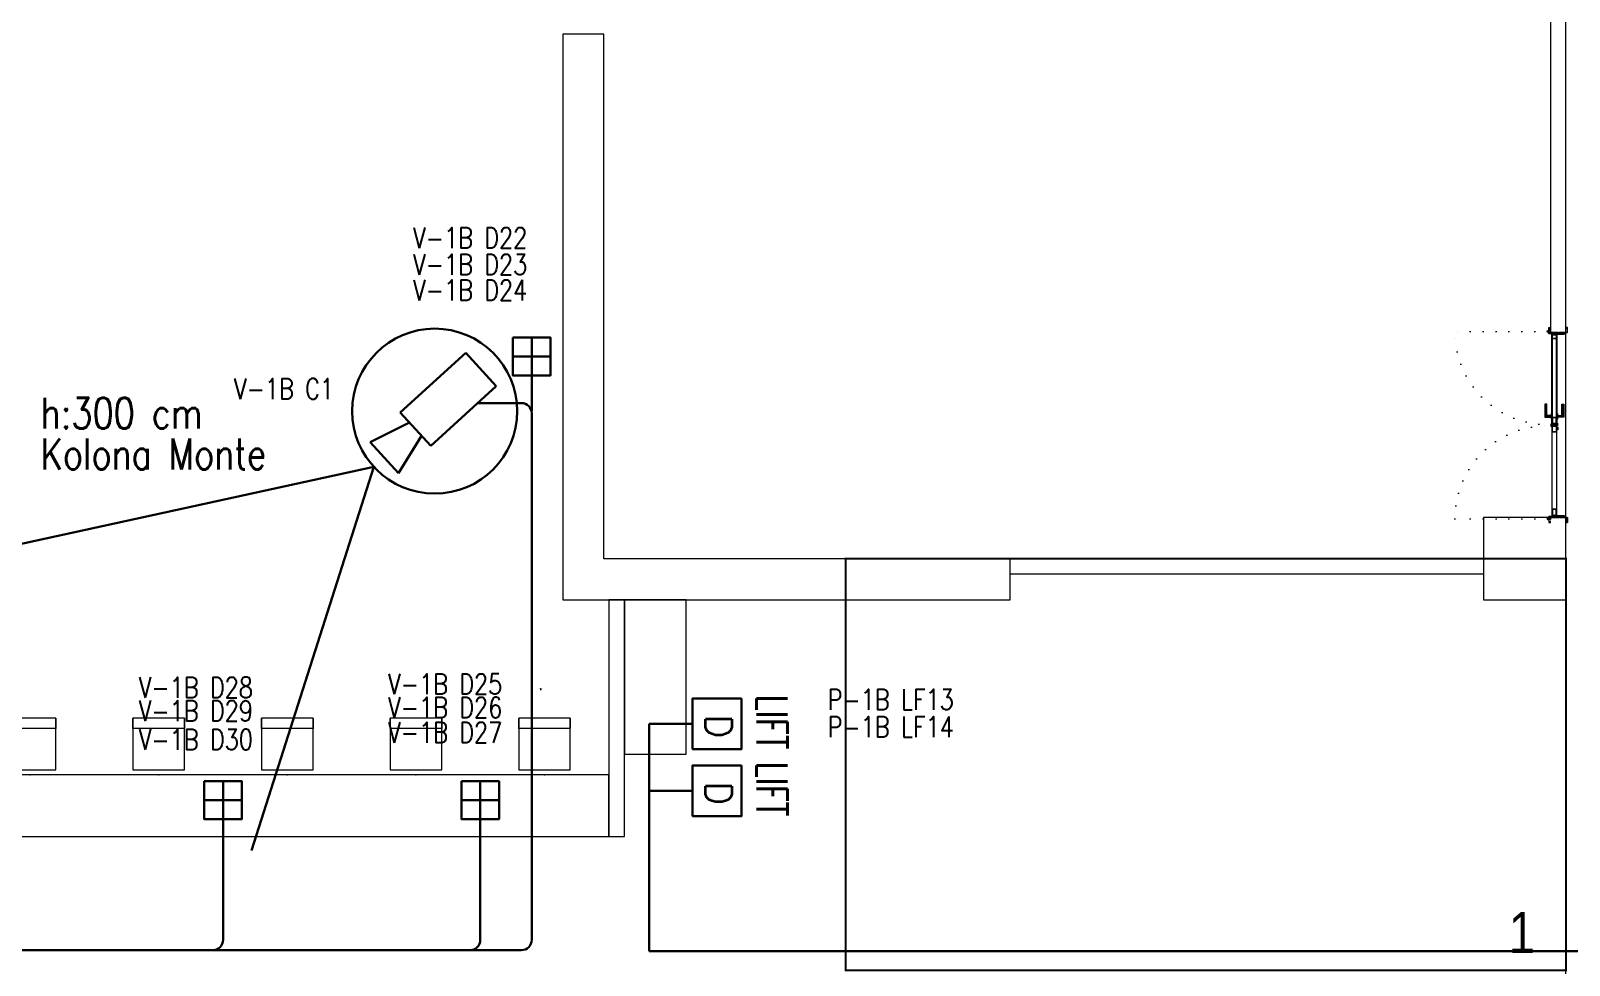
# Model space of a CAD drawing. Header units: metres. Extents: x -13621 to 152406, y -16073 to 22221.
# Drawn here: x 59863 to 61358, y 4445 to 5353 of the extents above; entities that cross this region are included whole.
import ezdxf
from ezdxf.enums import TextEntityAlignment as Align

# ---------------------------------------------------------------- set-up
doc = ezdxf.new("R2010")
doc.units = ezdxf.units.M
doc.header["$LTSCALE"] = 100
doc.header["$MEASUREMENT"] = 0
doc.linetypes.add('DOT2', pattern=[0.125, 0, -0.125])
doc.linetypes.add('HIDDEN', pattern=[0.375, 0.25, -0.125])
doc.layers.get('0').update_dxf_attribs({"color": 9, "lineweight": 9})
for name, color, linetype, lineweight in [('00', 9, 'Continuous', 9), ('01', 9, 'Continuous', 9), ('05', 9, 'Continuous', 9), ('05S', 9, 'Continuous', 9), ('06B', 9, 'Continuous', 9), ('06C', 9, 'Continuous', 9), ('06D', 9, 'Continuous', 9), ('09', 9, 'Continuous', 9), ('10', 9, 'Continuous', 9), ('20', 9, 'DOT2', 9), ('21', 9, 'Continuous', 9), ('Data  Tavan', 170, 'Continuous', 30), ('E-DAHİLİ DOME KAMERA', 7, 'Continuous', 30), ('E-DAHİLİ KAMERA', 7, 'Continuous', 30), ('E-DATA LIFT PRIZI', 7, 'Continuous', 30), ('E-DUVARA MONTE PRİZ KUTUSU', 7, 'Continuous', 30), ('E-YAZI', 7, 'Continuous', 30)]:
    doc.layers.add(name, color=color, linetype=linetype, lineweight=lineweight)
doc.styles.add('E-YAZI', font='txttw.shx')
doc.styles.add('MuuM_TEXT-STANDART', font='ARIALN.TTF')

# ---------------------------------------------------------------- blocks, each defined once
blk = doc.blocks.new('10_DUVARA MONTE PRİZ KUTUSU')
at = {"layer": 'E-DUVARA MONTE PRİZ KUTUSU', "color": 4}
for p, q in [((0, 24.5), (0, -24.5)), ((24.5, 0), (-24.5, 0))]:
    blk.add_line(p, q, dxfattribs=at)
blk.add_lwpolyline([(-24.5, -24.5), (24.5, -24.5), (24.5, 24.5), (-24.5, 24.5)], close=True, dxfattribs=at)
blk = doc.blocks.new('E-DATA LIFT PRIZI')
at = {"layer": 'E-DATA LIFT PRIZI', "color": 2}
blk.add_line((0, 0), (0, 42), dxfattribs=at)
blk.add_lwpolyline([(-24.6, 89.6), (24.6, 89.6), (24.6, 42), (-24.6, 42)], close=True, dxfattribs=at)
at = {"layer": 'E-DATA LIFT PRIZI', "color": 2, "style": 'E-YAZI', "width": 0.7}
blk.add_text('LIFT', height=30, dxfattribs=at).set_placement((-28, 104.2))
at = {"layer": 'E-DATA LIFT PRIZI', "color": 2, "style": 'E-YAZI'}
blk.add_text('D', height=25.6, dxfattribs=at).set_placement((-8.8, 54.6))
blk = doc.blocks.new('100_DAHİLİ DOME KAMERA')
at = {"layer": 'E-DAHİLİ DOME KAMERA', "color": 4}
for p, q in [((-1.936, 0.715), (-1.936, -0.689)), ((0.82, 0.715), (-1.936, 0.715)), ((0.82, -0.689), (0.82, 0.715)), ((0.82, 0.294), (2.131, 0.668)), ((2.131, 0.668), (2.131, -0.643)), ((0.82, -0.268), (2.131, -0.643)), ((-1.936, -0.689), (0.82, -0.689))]:
    blk.add_line(p, q, dxfattribs=at)
at = {"layer": 'E-DAHİLİ DOME KAMERA', "color": 4, "linetype": 'Continuous'}
blk.add_circle((0, 0), 2.566, dxfattribs=at)
at = {"layer": 'E-DAHİLİ KAMERA', "color": 4}
for q in [(13.416, 6.264), (13.416, -6.264)]:
    blk.add_line((2.566, 0), q, dxfattribs=at)
blk = doc.blocks.new('p-kolon_80x80')
blk.add_lwpolyline([(-40, -40), (40, -40), (40, 40), (-40, 40)], close=True)
blk = doc.blocks.new('1.bod.mimari.elk')
at = {"layer": '01'}
blk.add_lwpolyline([(4815, -3790), (4420, -3790), (4420, -3280), (4380, -3280), (4380, -3830), (4815, -3830)], close=True, dxfattribs=at)
blk.add_blockref('p-kolon_80x80', (5315, -3790), dxfattribs=at)
blk = doc.blocks.new('p-dilatasyon yeri')
at = {"layer": '06D'}
blk.add_lwpolyline([(5355, 80), (5355, 6454.5)], dxfattribs=at)
blk = doc.blocks.new('p-birim')
blk.add_lwpolyline([(0, 0), (1, 0), (1, 1), (0, 1)], close=True)
blk = doc.blocks.new('p-sandalye-03')
for points in [[(-5, -25.1), (-5, 24.9), (-55, 24.9), (-55, -25.1), (-5, -25.1)], [(-55, 24.9), (-45, 24.9), (-45, -25.1), (-55, -25.1)]]:
    blk.add_lwpolyline(points)
blk.add_point((0, -0.1))
blk = doc.blocks.new('prf-scr2')
at = {"linetype": 'DOT2', "ltscale": 10}
blk.add_line((0, 0.2), (0, -1.1), dxfattribs=at)
for p, q in [((-0.1, -0.2), (0.1, -0.3)), ((0.1, -0.2), (-0.1, -0.2)), ((0.1, -0.3), (-0.1, -0.3)), ((-0.1, -0.3), (0.1, -0.4)), ((0.1, -0.4), (-0.1, -0.4)), ((0.1, -0.5), (-0.1, -0.4)), ((-0.1, -0.4), (0.1, -0.4)), ((0.1, -0.6), (-0.1, -0.5)), ((-0.1, -0.5), (0.1, -0.5)), ((-0.1, -0.6), (0.1, -0.7)), ((0.1, -0.6), (-0.1, -0.6)), ((-0.1, -0.6), (0.1, -0.6)), ((-0.1, -0.7), (0.1, -0.8)), ((0.1, -0.7), (-0.1, -0.7)), ((-0.1, -0.8), (0.1, -0.8)), ((0.1, -0.8), (-0.1, -0.8)), ((0.1, -0.2), (0, -0.1)), ((0, -0.2), (0.1, -0.2))]:
    blk.add_line(p, q)
blk.add_lwpolyline([(0.2, 0), (-0.2, 0), (-0.2, 0), (-0.1, -0.1), (0.1, -0.1), (0.2, 0), (0.2, 0)], close=True)
for points in [[(0.2, 0), (-0.2, 0)], [(-0.1, -0.1), (-0.1, -0.2), (-0.1, -0.2), (-0.1, -0.2), (-0.1, -0.2), (-0.1, -0.3), (-0.1, -0.3), (-0.1, -0.3), (-0.1, -0.3), (-0.1, -0.4), (-0.1, -0.4), (-0.1, -0.4), (-0.1, -0.4), (-0.1, -0.4), (-0.1, -0.5), (-0.1, -0.5), (-0.1, -0.5), (-0.1, -0.5), (-0.1, -0.5), (-0.1, -0.5), (-0.1, -0.6), (-0.1, -0.6), (-0.1, -0.6), (-0.1, -0.6), (-0.1, -0.6), (-0.1, -0.7), (-0.1, -0.7), (-0.1, -0.7), (-0.1, -0.7), (-0.1, -0.7), (-0.1, -0.8), (-0.1, -0.8), (-0.1, -0.8), (-0.1, -0.8), (0, -0.9), (0, -0.9), (0, -0.9), (0.1, -0.8), (0.1, -0.8), (0.1, -0.7), (0.1, -0.7), (0.1, -0.7), (0.1, -0.7), (0.1, -0.7), (0.1, -0.7), (0.1, -0.6), (0.1, -0.6), (0.1, -0.6), (0.1, -0.6), (0.1, -0.6), (0.1, -0.5), (0.1, -0.5), (0.1, -0.5), (0.1, -0.5), (0.1, -0.4), (0.1, -0.4), (0.1, -0.4), (0.1, -0.4), (0.1, -0.4), (0.1, -0.3), (0.1, -0.3), (0.1, -0.3), (0.1, -0.3), (0.1, -0.3), (0.1, -0.3), (0.1, -0.2), (0.1, -0.2), (0.1, -0.2), (0.1, -0.2), (0.1, -0.2), (0.1, -0.1)]]:
    blk.add_lwpolyline(points)
blk = doc.blocks.new('gr-p-barel kilitli kapı kolu')
at = {"layer": '05S'}
h = blk.add_hatch(color=256, dxfattribs=at)
h.paths.add_polyline_path([(1.3, 0.8), (-1.3, 0.8), (-1.3, 0.7), (1.3, 0.7)])
h.paths.add_polyline_path([(2.75, 0.7), (-2.75, 0.7), (-2.75, 0), (2.75, 0)])
h.paths.add_polyline_path([(-11.7, 4.9), (-11.7, 6.7), (0.9, 6.7), (0.9, 0.8), (-0.9, 0.8), (-0.9, 4.9)])
at = {"flags": 128}
for points in [[(-0.9, 0.8), (-0.9, 4.9), (-11.7, 4.9), (-11.7, 6.7), (0.9, 6.7), (0.9, 0.8)], [(-0.8, 5), (0.8, 6.6)]]:
    blk.add_lwpolyline(points, dxfattribs=at)
blk.add_lwpolyline([(-2.75, 0), (-2.75, 0.7), (2.75, 0.7), (2.75, 0)])
blk.add_lwpolyline([(-1.3, 0.7), (1.3, 0.7), (1.3, 0.8), (-1.3, 0.8)], close=True)
blk = doc.blocks.new('p-de-02')
at = {"layer": '06C'}
blk.add_lwpolyline([(106.3, -16.6, 1), (106.3, -15.8), (104.3, -15.8), (104.3, -16.6), (106.4, -16.6)], format="xyb", dxfattribs=at)
blk.add_arc((106.3, -16.2), 0.5, 233.1301, 126.8699, dxfattribs=at)
at = {"layer": '09'}
for p, q in [((108.1, -16.7), (108.1, -16.6)), ((108.2, -16.7), (108.2, -16.6)), ((108.3, -16.6), (108.3, -16.7)), ((108.4, -16.7), (108.4, -16.6)), ((108.5, -16.6), (108.5, -16.7)), ((108.6, -16.7), (108.6, -16.6)), ((108.7, -16.6), (108.7, -16.7)), ((108.8, -16.6), (108.8, -16.7)), ((109.3, -21.9), (109.3, -21.7)), ((109.4, -21.7), (109.4, -21.9)), ((109.5, -21.9), (109.5, -21.7)), ((109.6, -21.7), (109.6, -21.9)), ((109.7, -21.9), (109.7, -21.7)), ((109.8, -21.7), (109.8, -21.9)), ((109.9, -21.9), (109.9, -21.7)), ((110, -21.9), (110, -21.7))]:
    blk.add_line(p, q, dxfattribs=at)
at = {"layer": '10'}
for points in [[(14.2, -6.8, -0.414214), (14.3, -6.7), (18.7, -6.7, -0.414214), (18.8, -6.8), (18.8, -14.1), (19, -14.1), (19, -6.8, 0.414214), (18.7, -6.5), (14.3, -6.5, 0.414214), (14, -6.8), (14, -7.7, 0.414214), (14.3, -8), (15.4, -8), (15.4, -7.8), (14.3, -7.8, -0.414214), (14.2, -7.7)], [(19, -9.7, -0.414214), (19.3, -9.4), (20.3, -9.4, -0.414214), (20.6, -9.7), (20.6, -16.1, -0.414214), (20.3, -16.4, -0.414214), (20, -16.1), (20, -15.2), (19, -15.2), (19, -24.2, -0.414214), (18.7, -24.5), (14.3, -24.5, -0.414214), (14, -24.2), (14, -23.3, -0.414214), (14.3, -23), (15.4, -23), (15.4, -23.2), (14.3, -23.2, 0.414214), (14.2, -23.3), (14.2, -24.2, 0.414214), (14.3, -24.3), (18.7, -24.3, 0.414214), (18.8, -24.2), (18.8, -15), (20.2, -15), (20.2, -16.1, 0.414214), (20.3, -16.2, 0.414214), (20.4, -16.1), (20.4, -9.7, 0.414214), (20.3, -9.6), (19.3, -9.6, 0.414214), (19.2, -9.7), (19.2, -10.6), (19, -10.6)], [(198.6, -9.7, 0.414214), (198.3, -9.4), (197.3, -9.4, 0.414214), (197, -9.7), (197, -16.1, 0.414214), (197.3, -16.4, 0.414214), (197.6, -16.1), (197.6, -15.2), (198.6, -15.2), (198.6, -24.2, 0.414214), (198.9, -24.5), (203.3, -24.5, 0.414214), (203.6, -24.2), (203.6, -23.3, 0.414214), (203.3, -23), (202.2, -23), (202.2, -23.2), (203.3, -23.2, -0.414214), (203.4, -23.3), (203.4, -24.2, -0.414214), (203.3, -24.3), (198.9, -24.3, -0.414214), (198.8, -24.2), (198.8, -15), (197.4, -15), (197.4, -16.1, -0.414214), (197.3, -16.2, -0.414214), (197.2, -16.1), (197.2, -9.7, -0.414214), (197.3, -9.6), (198.3, -9.6, -0.414214), (198.4, -9.7), (198.4, -10.6), (198.6, -10.6)], [(203.4, -6.8, 0.414214), (203.3, -6.7), (198.9, -6.7, 0.414214), (198.8, -6.8), (198.8, -14.1), (198.6, -14.1), (198.6, -6.8, -0.414214), (198.9, -6.5), (203.3, -6.5, -0.414214), (203.6, -6.8), (203.6, -7.7, -0.414214), (203.3, -8), (202.2, -8), (202.2, -7.8), (203.3, -7.8, 0.414214), (203.4, -7.7)], [(18.4, -25), (19.8, -24.4), (19.8, -21.5), (20, -21.5), (20, -24.5), (18.5, -25.2, -14.796002)], [(199.2, -25), (197.8, -24.4), (197.8, -21.5), (197.6, -21.5), (197.6, -24.5), (199.1, -25.2, 14.796002)]]:
    blk.add_lwpolyline(points, format="xyb", close=True, dxfattribs=at)
for points in [[(108.2, -20.1), (108.2, -18.1), (108.5, -18.1), (108.5, -17), (20.3, -17), (20.3, -18.1), (20.6, -18.1), (20.6, -20.1), (20.3, -20.1), (20.3, -18.3), (20, -18.3), (20, -16.7), (108.8, -16.7), (108.8, -18.3), (108.5, -18.3), (108.5, -20.1)], [(108.2, -18.1), (108.2, -20.1), (108.8, -20.1), (108.8, -21.7), (20, -21.7), (20, -20.1), (20.6, -20.1), (20.6, -18.1), (20.9, -18.1), (20.9, -20.3), (20.3, -20.3), (20.3, -21.4), (108.5, -21.4), (108.5, -20.3), (107.9, -20.3), (107.9, -18.1), (108.2, -18.1)], [(109.9, -20.1), (109.9, -18.1), (109.6, -18.1), (109.6, -17), (197.3, -17), (197.3, -18.1), (197, -18.1), (197, -20.1), (197.3, -20.1), (197.3, -18.3), (197.6, -18.3), (197.6, -16.7), (109.3, -16.7), (109.3, -18.3), (109.6, -18.3), (109.6, -20.1)], [(109.9, -18.1), (109.9, -20.1), (109.3, -20.1), (109.3, -21.7), (197.6, -21.7), (197.6, -20.1), (197, -20.1), (197, -18.1), (196.7, -18.1), (196.7, -20.3), (197.3, -20.3), (197.3, -21.4), (109.6, -21.4), (109.6, -20.3), (110.2, -20.3), (110.2, -18.1), (109.9, -18.1)]]:
    blk.add_lwpolyline(points, dxfattribs=at)
for points in [[(20.9, -17.2), (26.9, -17.2), (26.9, -21.2), (20.9, -21.2)], [(21.2, -17.5), (26.6, -17.5), (26.6, -20.9), (21.2, -20.9)], [(107.9, -17.2), (101.9, -17.2), (101.9, -21.2), (107.9, -21.2)], [(107.6, -17.5), (102.2, -17.5), (102.2, -20.9), (107.6, -20.9)], [(108.1, -22.4), (110, -22.4), (110, -21.9), (108.1, -21.9), (107.5, -21.9), (107.5, -22.4)], [(110, -16.1), (108.1, -16.1), (108.1, -16.6), (110.6, -16.6), (110.6, -16.6), (110.6, -16.1)], [(110.2, -17.2), (116.2, -17.2), (116.2, -21.2), (110.2, -21.2)], [(110.5, -17.5), (115.9, -17.5), (115.9, -20.9), (110.5, -20.9)], [(196.7, -17.2), (192.7, -17.2), (192.7, -21.2), (196.7, -21.2)], [(196.4, -17.5), (193, -17.5), (193, -20.9), (196.4, -20.9)]]:
    blk.add_lwpolyline(points, close=True, dxfattribs=at)
for centre in [(17.8, -25.5), (199.8, -25.5)]:
    blk.add_circle(centre, 0.55, dxfattribs=at)
at = {"layer": '20'}
for p, q in [((17.8, -25.5), (17.8, -116)), ((199.8, -25.5), (199.8, -116))]:
    blk.add_line(p, q, dxfattribs=at)
at = {"layer": '20', "linetype": 'HIDDEN'}
for points in [[(18.6, -24.3), (18.6, -23), (17.1, -23), (17.1, -24.3)], [(18.4, -25), (18.4, -23.2), (17.3, -23.2), (17.3, -25)], [(199, -24.3), (199, -23), (200.5, -23), (200.5, -24.3)], [(199.2, -25), (199.2, -23.2), (200.3, -23.2), (200.3, -25)]]:
    blk.add_lwpolyline(points, dxfattribs=at)
at = {"layer": '20'}
for centre, start, end in [((17.8, -25.5), 270, 2.4057), ((199.8, -25.5), 177.5943, 270)]:
    blk.add_arc(centre, 90.5, start, end, dxfattribs=at)
at = {"layer": '06B', "xscale": -1}
blk.add_blockref('gr-p-barel kilitli kapı kolu', (117.3, -16.7), dxfattribs=at)
at = {"layer": '06B', "rotation": 180}
blk.add_blockref('gr-p-barel kilitli kapı kolu', (117.3, -21.7), dxfattribs=at)
at = {"layer": '10', "xscale": -1, "rotation": 90}
for p in [(20.3, -19.2), (109.6, -19.2)]:
    blk.add_blockref('prf-scr2', p, dxfattribs=at)
at = {"layer": '10', "rotation": 270}
for p in [(108.5, -19.2), (197.3, -19.2)]:
    blk.add_blockref('prf-scr2', p, dxfattribs=at)
blk = doc.blocks.new('p-işyeri')
at = {"color": 0, "const_width": 2}
blk.add_lwpolyline([(200, 0), (200, 700), (-200, 700), (-200, 0)], close=True, dxfattribs=at)
blk = doc.blocks.new('1.bod.mimari1.elk')
at = {"layer": '00'}
for points in [[(5355, -3570), (5355, -3030), (5340, -3030), (5340, -3570)], [(4815, -3790), (5275, -3790), (5275, -3805), (4815, -3805)], [(4425, -3830), (4425, -4060), (4440, -4060), (4440, -3830)]]:
    blk.add_lwpolyline(points, close=True, dxfattribs=at)
blk.add_blockref('p-dilatasyon yeri', (0, -8630))
at = {"layer": '05', "xscale": 60.00000000000003, "yscale": 150}
blk.add_blockref('p-birim', (4440, -3980), dxfattribs=at)
at = {"layer": '05', "rotation": 270}
for p in [(3862.5, -4000), (3987.5, -4000), (4112.5, -4000), (4237.5, -4000), (4362.5, -4000)]:
    blk.add_blockref('p-sandalye-03', p, dxfattribs=at)
at = {"layer": '05', "xscale": 60, "yscale": 750, "rotation": 90}
blk.add_blockref('p-birim', (4425, -4060), dxfattribs=at)
at = {"layer": '06D', "color": 89, "linetype": 'HIDDEN', "true_color": 0x2e4d23, "rotation": 90}
blk.add_blockref('p-işyeri', (5355, -3990), dxfattribs=at)
at = {"layer": '10', "xscale": -1, "rotation": 270}
blk.add_blockref('p-de-02', (5363, -3768.8), dxfattribs=at)
at = {"layer": '21', "style": 'MuuM_TEXT-STANDART'}
blk.add_text('1', height=40, dxfattribs=at).set_placement((5299.38, -4185.25), align=Align.BOTTOM_LEFT)

msp = doc.modelspace()

# ---------------------------------------------------------------- linework, layer by layer
at = {"layer": 'Data  Tavan'}
for p, q in [((60349.9, 5018.3), (60349.9, 4983.8)), ((60297.5, 4991.4), (60339.9, 4991.4)), ((60349.9, 4981.4), (60349.9, 4956.1)), ((60349.9, 4956.1), (60349.9, 4469.6)), ((60464.2, 4679.7), (60464.2, 4458.6)), ((60049.9, 4587), (60049.9, 4469.6)), ((60299.9, 4587), (60299.9, 4469.6)), ((59779.6, 4459.6), (60039.9, 4459.6)), ((60025.9, 4459.6), (60169.5, 4459.6)), ((60163.9, 4459.6), (60289.9, 4459.6)), ((60289.9, 4459.6), (60339.9, 4459.6)), ((60334.9, 4459.6), (60339.9, 4459.6)), ((60464.2, 4458.6), (61617.8, 4458.6))]:
    msp.add_line(p, q, dxfattribs=at)
for centre, radius, start, end in [((60339.9, 4981.4), 10, 0, 90), ((60358, 4714.1), 1, 270, 0), ((60039.9, 4469.6), 10, 270, 0), ((60289.9, 4469.6), 10, 270, 0), ((60339.9, 4469.6), 10, 270, 0)]:
    msp.add_arc(centre, radius, start, end, dxfattribs=at)

# ---------------------------------------------------------------- block references
at = {"layer": '06D'}
for name in ['1.bod.mimari.elk', '1.bod.mimari1.elk']:
    msp.add_blockref(name, (56000, 8630), dxfattribs=at)
at = {"layer": 'E-DAHİLİ DOME KAMERA', "xscale": 31.24999999834295, "yscale": 31.24999999834295, "zscale": 31.24999999834295, "rotation": 222.3538133931231}
msp.add_blockref('100_DAHİLİ DOME KAMERA', (60255.6, 4983.5), dxfattribs=at)
at = {"layer": 'E-DATA LIFT PRIZI', "color": 1, "rotation": 270}
for p in [(60464.2, 4679.7), (60464.2, 4614.6)]:
    msp.add_blockref('E-DATA LIFT PRIZI', p, dxfattribs=at)
at = {"layer": 'E-DUVARA MONTE PRİZ KUTUSU', "color": 3, "xscale": -0.75, "yscale": 0.75, "zscale": 0.75, "rotation": 180}
for p in [(60349.9, 5036.6), (60049.9, 4605.4), (60299.9, 4605.4)]:
    msp.add_blockref('10_DUVARA MONTE PRİZ KUTUSU', p, dxfattribs=at)

# ---------------------------------------------------------------- texts
at = {"layer": 'E-YAZI', "color": 6, "style": 'E-YAZI', "width": 0.8}
for s, p in [('V-1B D22', (60234.5, 5141.9)), ('V-1B D23', (60234.5, 5116.1)), ('V-1B D24', (60234.5, 5091.1)), ('V-1B C1', (60060.4, 4995.2)), ('V-1B D28', (59967.9, 4704.9)), ('V-1B D25', (60210.2, 4708.3)), ('P-1B LF13', (60637.4, 4693.2)), ('V-1B D29', (59967.9, 4682.2)), ('V-1B D26', (60210.2, 4685.5)), ('V-1B D27', (60210.2, 4661.2)), ('P-1B LF14', (60637.4, 4666.6)), ('V-1B D30', (59967.9, 4654.3))]:
    msp.add_text(s, height=20, dxfattribs=at).set_placement(p)
at = {"layer": 'E-YAZI', "color": 30, "style": 'E-YAZI', "width": 0.8}
for s, p in [('h:300 cm', (59872.7, 4966.5)), ('Kolona Monte', (59872.7, 4926.9))]:
    msp.add_text(s, height=30, dxfattribs=at).set_placement(p)

doc.saveas('drawing.dxf')
